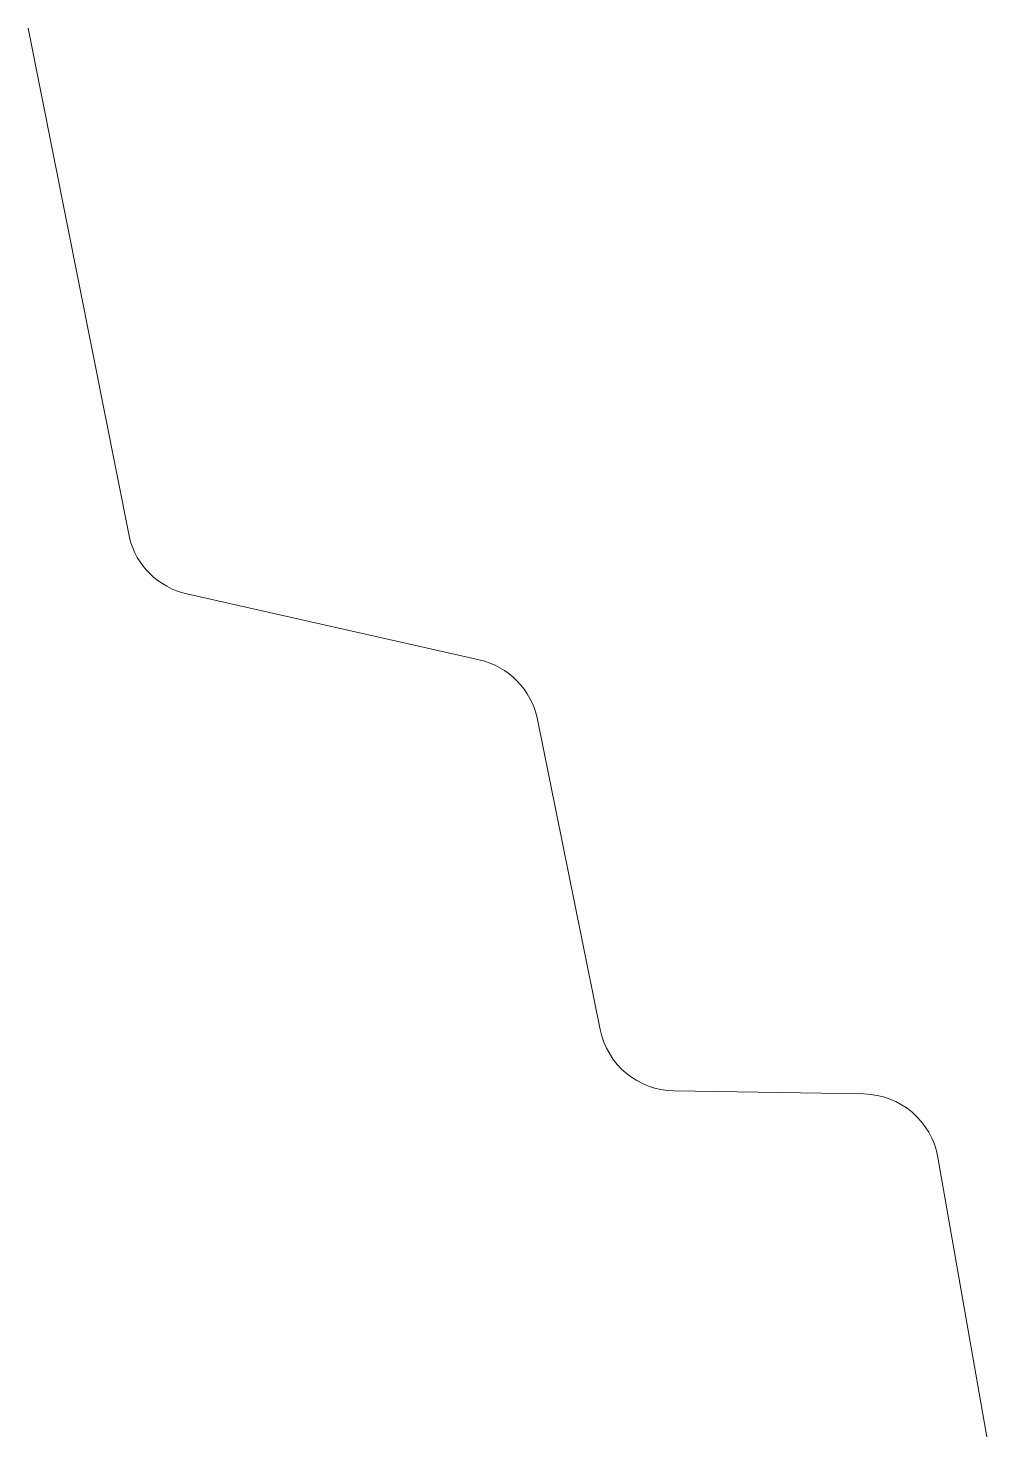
# Model space of a CAD drawing. Header units: millimetres. Extents: x 70 to 208, y -187 to 15.
import ezdxf

# ---------------------------------------------------------------- set-up
doc = ezdxf.new("R2010")
doc.units = ezdxf.units.MM
doc.layers.get('0').update_dxf_attribs({"lineweight": 5, "true_color": 0xffffff})

msp = doc.modelspace()

# ---------------------------------------------------------------- linework, layer by layer
for p, q in [((70, 15), (84.53, -58.16)), ((92.77, -66.23), (134.76, -75.71)), ((143.12, -84.26), (152.13, -128.8)), ((162.74, -137.62), (189.95, -138.05)), ((200.61, -147.15), (207.64, -187.28))]:
    msp.add_line(p, q)
for centre, start, end in [((95.2, -55.5), 194.0217, 257.2756), ((132.34, -86.44), 11.441, 77.2756), ((162.91, -126.62), 191.441, 269.0906), ((189.77, -149.05), 9.9364, 89.0906)]:
    msp.add_arc(centre, 11, start, end)

doc.saveas('drawing.dxf')
